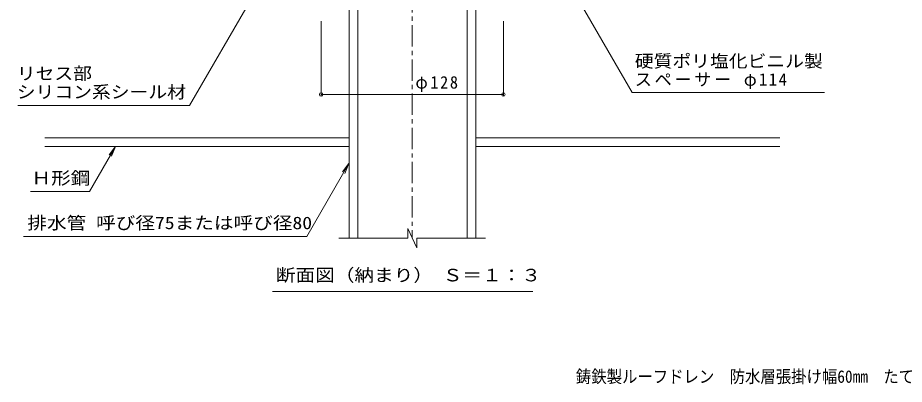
# Model space of a CAD drawing. Units: millimetres, scale not verified. Extents: x -594 to 839, y -582 to 573.
# Drawn here: x -527 to 96, y -568 to -311 of the extents above; entities that cross this region are included whole.
import ezdxf
from ezdxf.enums import TextEntityAlignment as Align

# ---------------------------------------------------------------- set-up
doc = ezdxf.new("R2010")
doc.units = ezdxf.units.MM
doc.header["$LTSCALE"] = 3
doc.header["$PDMODE"] = 32
doc.header["$PDSIZE"] = 2.4
doc.linetypes.add('CHAIN1', pattern=[8, 5, -1, 1, -1])
for name, color, linetype, lineweight in [('0-0_通り芯', 3, 'Continuous', 9), ('0-4_その他', 7, 'Continuous', 9), ('0-5_寸法', 7, 'Continuous', 9), ('0-8_041', 2, 'Continuous', 9), ('0-C_084', 5, 'Continuous', 5)]:
    doc.layers.add(name, color=color, linetype=linetype, lineweight=lineweight)
doc.layers.add('F-5_F-5ﾚｲﾔ', color=2, linetype='Continuous')
doc.styles.add('ＭＳ ゴシック', font='')
doc.styles.get('ＭＳ ゴシック').set_extended_font_data('MS Gothic')

msp = doc.modelspace()

# ---------------------------------------------------------------- linework, layer by layer
at = {"layer": '0-0_通り芯', "linetype": 'CHAIN1'}
msp.add_line((-249.56, 19.73), (-249.56, -465.886), dxfattribs=at)
at = {"layer": '0-0_通り芯'}
for p, q in [((-246.453, -472.522), (-252.666, -459.142)), ((-246.453, -472.522), (-246.453, -465.886)), ((-198.06, -465.886), (-246.453, -465.886))]:
    msp.add_line(p, q, dxfattribs=at)
msp.add_lwpolyline([(-252.666, -459.142), (-252.666, -465.886), (-301.06, -465.886)], dxfattribs=at)
at = {"layer": '0-4_その他'}
for p, q in [((-313.56, -365.867), (-313.56, -313.442)), ((-185.56, -365.867), (-185.56, -313.442)), ((-313.56, -364.967), (-185.56, -364.967))]:
    msp.add_line(p, q, dxfattribs=at)
for p in [(-313.56, -364.967), (-185.56, -364.967)]:
    msp.add_point(p, dxfattribs=at)
at = {"layer": '0-5_寸法'}
for p, q in [((-405.934, -372.625), (-294.4, -179.442)), ((-95.176, -363.609), (-192.57, -194.918)), ((40.006, -363.609), (-95.176, -363.609)), ((-405.934, -372.625), (-526.695, -372.625)), ((-476.274, -433.118), (-457.986, -401.442)), ((-457.986, -401.442), (-462.552, -407.392)), ((-457.986, -401.442), (-460.856, -408.371)), ((-294.06, -413.423), (-298.625, -419.373)), ((-476.274, -433.118), (-517.617, -433.118)), ((-323.591, -464.572), (-522.531, -464.572)), ((-347.753, -503.325), (-164.874, -503.325))]:
    msp.add_line(p, q, dxfattribs=at)
msp.add_lwpolyline([(-323.591, -464.572), (-294.06, -413.423), (-296.93, -420.352)], dxfattribs=at)
at = {"layer": '0-8_041'}
for p, q in [((-287.9, -179.442), (-287.9, -465.833)), ((-210.9, -465.833), (-210.9, -179.442)), ((-293.9, -209.393), (-293.9, -465.833)), ((-204.9, -465.833), (-204.9, -209.393))]:
    msp.add_line(p, q, dxfattribs=at)
at = {"layer": '0-C_084'}
for p, q in [((-294.06, -395.442), (-507.686, -395.442)), ((-205.06, -395.442), (8.567, -395.442)), ((-294.06, -401.442), (-507.686, -401.442)), ((-205.06, -401.442), (8.567, -401.442))]:
    msp.add_line(p, q, dxfattribs=at)

# ---------------------------------------------------------------- texts
at = {"layer": '0-4_その他', "color": 2, "insert": (-247.34, -363.167), "char_height": 8.798, "attachment_point": 7, "style": 'ＭＳ ゴシック'}
msp.add_mtext('\\T1.21;\\W0.95;φ128', dxfattribs=at)
at = {"layer": '0-5_寸法', "color": 2, "style": 'ＭＳ ゴシック'}
for s, width, p in [('硬質ポリ塩化ビニル製', 1.1, (-93.249, -348.503)), ('リセス部', 1.1, (-527.351, -357.239)), ('シリコン系シール材', 1.1, (-527.351, -370.205)), ('Ｈ形鋼', 1.15, (-517.086, -430.698)), ('排水管 呼び径75または呼び径80', 1.15, (-519.974, -462.152)), ('断面図（納まり） Ｓ＝１：３', 1.15, (-345.411, -498.825))]:
    msp.add_text(s, height=8.798, dxfattribs=dict(at, width=width)).set_placement(p, align=Align.BOTTOM_LEFT)
at = {"layer": '0-5_寸法', "color": 2, "insert": (-93.249, -361.189), "char_height": 8.798, "attachment_point": 7, "style": 'ＭＳ ゴシック'}
msp.add_mtext('\\T1.16;スペーサー\\~φ114', dxfattribs=at)
at = {"layer": 'F-5_F-5ﾚｲﾔ', "style": 'ＭＳ ゴシック', "width": 0.9}
msp.add_text('鋳鉄製ルーフドレン\u3000防水層張掛け幅60mm\u3000たて引き用\u3000デッキプレート打込型\u3000ねじ込み式', height=8.798, dxfattribs=at).set_placement((-134.645, -570.055), align=Align.BOTTOM_LEFT)

doc.saveas('drawing.dxf')
